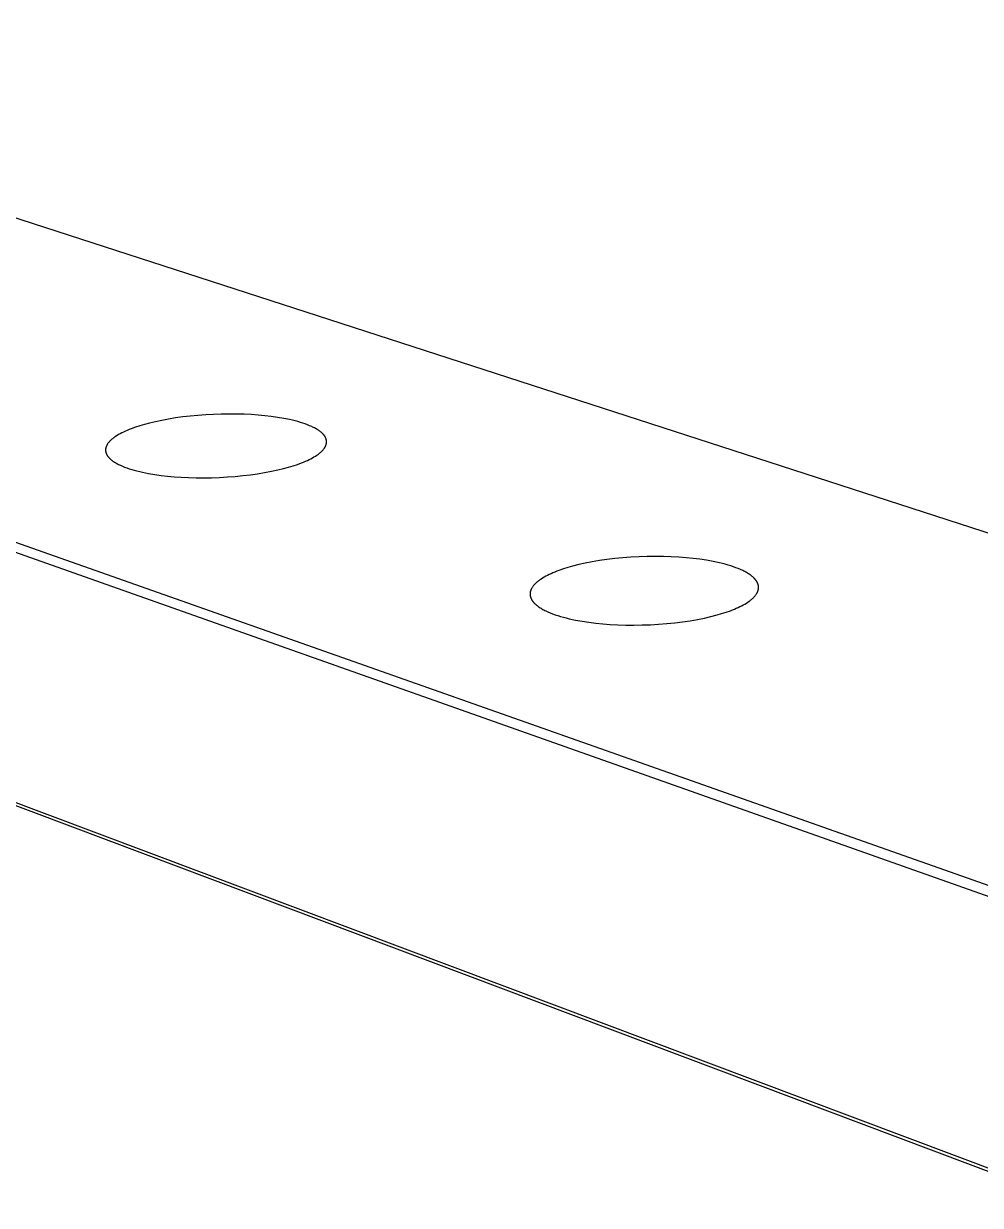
# Model space of a CAD drawing. Header units: millimetres. Extents: x -573 to 3430, y 0 to 3769.
# Drawn here: x 1485.9 to 1530.9, y 233.8 to 289.4 of the extents above; entities that cross this region are included whole.
import ezdxf

# ---------------------------------------------------------------- set-up
doc = ezdxf.new("R2010")
doc.units = ezdxf.units.MM
doc.layers.add('01 Basic thick', color=7, linetype='Continuous', lineweight=35)

msp = doc.modelspace()

# ---------------------------------------------------------------- linework, layer by layer
at = {"layer": '01 Basic thick', "lineweight": -3}
for p, q in [((1572.492, 252.078), (1457.209, 289.405)), ((1443.486, 279.809), (1535.377, 247.409)), ((1443.239, 279.461), (1535.111, 246.985)), ((1493.366, 270.892), (1493.024, 270.845)), ((1493.718, 270.933), (1493.366, 270.892)), ((1494.078, 270.967), (1493.718, 270.933)), ((1494.443, 270.994), (1494.078, 270.967)), ((1494.811, 271.014), (1494.443, 270.994)), ((1495.178, 271.026), (1494.811, 271.014)), ((1495.542, 271.031), (1495.178, 271.026)), ((1495.9, 271.029), (1495.542, 271.031)), ((1496.25, 271.019), (1495.9, 271.029)), ((1496.59, 271.002), (1496.25, 271.019)), ((1496.918, 270.979), (1496.59, 271.002)), ((1497.231, 270.95), (1496.918, 270.979)), ((1497.534, 270.915), (1497.231, 270.95)), ((1497.831, 270.873), (1497.534, 270.915)), ((1498.119, 270.824), (1497.831, 270.873)), ((1490.842, 270.299), (1490.75, 270.261)), ((1490.938, 270.337), (1490.842, 270.299)), ((1491.138, 270.409), (1490.938, 270.337)), ((1491.349, 270.477), (1491.138, 270.409)), ((1491.57, 270.542), (1491.349, 270.477)), ((1491.798, 270.603), (1491.57, 270.542)), ((1492.08, 270.67), (1491.798, 270.603)), ((1492.379, 270.733), (1492.08, 270.67)), ((1492.694, 270.792), (1492.379, 270.733)), ((1493.024, 270.845), (1492.694, 270.792)), ((1498.395, 270.768), (1498.119, 270.824)), ((1498.528, 270.738), (1498.395, 270.768)), ((1498.657, 270.706), (1498.528, 270.738)), ((1498.783, 270.673), (1498.657, 270.706)), ((1498.903, 270.638), (1498.783, 270.673)), ((1499.02, 270.601), (1498.903, 270.638)), ((1499.131, 270.563), (1499.02, 270.601)), ((1499.237, 270.524), (1499.131, 270.563)), ((1499.338, 270.483), (1499.237, 270.524)), ((1499.434, 270.442), (1499.338, 270.483)), ((1499.479, 270.42), (1499.434, 270.442)), ((1499.523, 270.399), (1499.479, 270.42)), ((1499.566, 270.377), (1499.523, 270.399)), ((1499.607, 270.355), (1499.566, 270.377)), ((1499.647, 270.332), (1499.607, 270.355)), ((1499.685, 270.31), (1499.647, 270.332)), ((1499.722, 270.287), (1499.685, 270.31)), ((1489.936, 269.761), (1489.915, 269.739)), ((1489.958, 269.782), (1489.936, 269.761)), ((1489.981, 269.804), (1489.958, 269.782)), ((1490.005, 269.826), (1489.981, 269.804)), ((1490.03, 269.848), (1490.005, 269.826)), ((1490.056, 269.869), (1490.03, 269.848)), ((1490.084, 269.891), (1490.056, 269.869)), ((1490.112, 269.912), (1490.084, 269.891)), ((1490.142, 269.934), (1490.112, 269.912)), ((1490.172, 269.955), (1490.142, 269.934)), ((1490.204, 269.976), (1490.172, 269.955)), ((1490.27, 270.019), (1490.204, 269.976)), ((1490.341, 270.061), (1490.27, 270.019)), ((1490.415, 270.102), (1490.341, 270.061)), ((1490.493, 270.143), (1490.415, 270.102)), ((1490.575, 270.183), (1490.493, 270.143)), ((1490.661, 270.222), (1490.575, 270.183)), ((1490.75, 270.261), (1490.661, 270.222)), ((1499.757, 270.264), (1499.722, 270.287)), ((1499.79, 270.241), (1499.757, 270.264)), ((1499.822, 270.217), (1499.79, 270.241)), ((1499.853, 270.194), (1499.822, 270.217)), ((1499.881, 270.17), (1499.853, 270.194)), ((1499.909, 270.146), (1499.881, 270.17)), ((1499.934, 270.122), (1499.909, 270.146)), ((1499.947, 270.11), (1499.934, 270.122)), ((1499.958, 270.098), (1499.947, 270.11)), ((1499.97, 270.086), (1499.958, 270.098)), ((1499.981, 270.074), (1499.97, 270.086)), ((1499.992, 270.062), (1499.981, 270.074)), ((1500.002, 270.05), (1499.992, 270.062)), ((1500.012, 270.037), (1500.002, 270.05)), ((1500.021, 270.025), (1500.012, 270.037)), ((1500.03, 270.013), (1500.021, 270.025)), ((1500.039, 270.001), (1500.03, 270.013)), ((1500.047, 269.988), (1500.039, 270.001)), ((1500.055, 269.976), (1500.047, 269.988)), ((1500.063, 269.964), (1500.055, 269.976)), ((1500.07, 269.952), (1500.063, 269.964)), ((1500.077, 269.939), (1500.07, 269.952)), ((1500.083, 269.927), (1500.077, 269.939)), ((1500.089, 269.915), (1500.083, 269.927)), ((1500.095, 269.902), (1500.089, 269.915)), ((1500.1, 269.89), (1500.095, 269.902)), ((1500.105, 269.878), (1500.1, 269.89)), ((1500.109, 269.865), (1500.105, 269.878)), ((1500.113, 269.853), (1500.109, 269.865)), ((1500.117, 269.841), (1500.113, 269.853)), ((1500.12, 269.828), (1500.117, 269.841)), ((1500.123, 269.816), (1500.12, 269.828)), ((1500.126, 269.804), (1500.123, 269.816)), ((1500.128, 269.791), (1500.126, 269.804)), ((1500.13, 269.779), (1500.128, 269.791)), ((1500.132, 269.767), (1500.13, 269.779)), ((1500.133, 269.754), (1500.132, 269.767)), ((1500.133, 269.742), (1500.133, 269.754)), ((1500.134, 269.73), (1500.133, 269.742)), ((1489.731, 269.36), (1489.73, 269.349)), ((1489.73, 269.349), (1489.73, 269.339)), ((1489.73, 269.339), (1489.73, 269.328)), ((1489.73, 269.328), (1489.731, 269.316)), ((1489.732, 269.37), (1489.731, 269.36)), ((1489.731, 269.316), (1489.732, 269.304)), ((1489.734, 269.392), (1489.732, 269.381)), ((1489.732, 269.381), (1489.732, 269.37)), ((1489.732, 269.304), (1489.733, 269.292)), ((1489.733, 269.292), (1489.734, 269.279)), ((1489.735, 269.402), (1489.734, 269.392)), ((1489.734, 269.279), (1489.736, 269.267)), ((1489.737, 269.413), (1489.735, 269.402)), ((1489.736, 269.267), (1489.739, 269.255)), ((1489.739, 269.424), (1489.737, 269.413)), ((1489.741, 269.434), (1489.739, 269.424)), ((1489.739, 269.255), (1489.741, 269.243)), ((1489.744, 269.445), (1489.741, 269.434)), ((1489.741, 269.243), (1489.744, 269.23)), ((1489.746, 269.456), (1489.744, 269.445)), ((1489.744, 269.23), (1489.748, 269.218)), ((1489.749, 269.466), (1489.746, 269.456)), ((1489.748, 269.218), (1489.751, 269.206)), ((1489.753, 269.477), (1489.749, 269.466)), ((1489.751, 269.206), (1489.755, 269.193)), ((1489.756, 269.488), (1489.753, 269.477)), ((1489.755, 269.193), (1489.76, 269.181)), ((1489.76, 269.499), (1489.756, 269.488)), ((1489.764, 269.51), (1489.76, 269.499)), ((1489.769, 269.52), (1489.764, 269.51)), ((1489.774, 269.531), (1489.769, 269.52)), ((1489.778, 269.542), (1489.774, 269.531)), ((1489.784, 269.553), (1489.778, 269.542)), ((1489.789, 269.564), (1489.784, 269.553)), ((1489.795, 269.575), (1489.789, 269.564)), ((1489.801, 269.586), (1489.795, 269.575)), ((1489.807, 269.597), (1489.801, 269.586)), ((1489.814, 269.607), (1489.807, 269.597)), ((1489.821, 269.618), (1489.814, 269.607)), ((1489.828, 269.629), (1489.821, 269.618)), ((1489.843, 269.651), (1489.828, 269.629)), ((1489.86, 269.673), (1489.843, 269.651)), ((1489.877, 269.695), (1489.86, 269.673)), ((1489.896, 269.717), (1489.877, 269.695)), ((1489.915, 269.739), (1489.896, 269.717)), ((1499.791, 269.177), (1499.818, 269.198)), ((1499.818, 269.198), (1499.843, 269.219)), ((1499.843, 269.219), (1499.868, 269.241)), ((1499.868, 269.241), (1499.891, 269.262)), ((1499.891, 269.262), (1499.913, 269.284)), ((1499.913, 269.284), (1499.934, 269.305)), ((1499.934, 269.305), (1499.955, 269.327)), ((1499.955, 269.327), (1499.974, 269.348)), ((1499.974, 269.348), (1499.992, 269.37)), ((1499.992, 269.37), (1500.008, 269.391)), ((1500.008, 269.391), (1500.024, 269.413)), ((1500.024, 269.413), (1500.039, 269.434)), ((1500.039, 269.434), (1500.046, 269.445)), ((1500.046, 269.445), (1500.053, 269.456)), ((1500.053, 269.456), (1500.059, 269.466)), ((1500.059, 269.466), (1500.065, 269.477)), ((1500.065, 269.477), (1500.071, 269.488)), ((1500.071, 269.488), (1500.077, 269.498)), ((1500.077, 269.498), (1500.082, 269.509)), ((1500.082, 269.509), (1500.087, 269.52)), ((1500.087, 269.52), (1500.092, 269.531)), ((1500.092, 269.531), (1500.096, 269.541)), ((1500.096, 269.541), (1500.101, 269.552)), ((1500.101, 269.552), (1500.105, 269.562)), ((1500.105, 269.562), (1500.109, 269.573)), ((1500.109, 269.573), (1500.112, 269.584)), ((1500.112, 269.584), (1500.115, 269.594)), ((1500.115, 269.594), (1500.118, 269.605)), ((1500.118, 269.605), (1500.121, 269.615)), ((1500.121, 269.615), (1500.123, 269.626)), ((1500.123, 269.626), (1500.126, 269.636)), ((1500.126, 269.636), (1500.128, 269.647)), ((1500.128, 269.647), (1500.129, 269.657)), ((1500.129, 269.657), (1500.131, 269.668)), ((1500.131, 269.668), (1500.132, 269.678)), ((1500.132, 269.678), (1500.133, 269.688)), ((1500.133, 269.699), (1500.134, 269.709)), ((1500.133, 269.688), (1500.133, 269.699)), ((1500.134, 269.719), (1500.134, 269.73)), ((1500.134, 269.709), (1500.134, 269.719)), ((1489.76, 269.181), (1489.765, 269.169)), ((1489.765, 269.169), (1489.77, 269.156)), ((1489.77, 269.156), (1489.775, 269.144)), ((1489.775, 269.144), (1489.781, 269.132)), ((1489.781, 269.132), (1489.788, 269.12)), ((1489.788, 269.12), (1489.795, 269.107)), ((1489.795, 269.107), (1489.802, 269.095)), ((1489.802, 269.095), (1489.809, 269.083)), ((1489.809, 269.083), (1489.817, 269.071)), ((1489.817, 269.071), (1489.825, 269.058)), ((1489.825, 269.058), (1489.834, 269.046)), ((1489.834, 269.046), (1489.843, 269.034)), ((1489.843, 269.034), (1489.853, 269.022)), ((1489.853, 269.022), (1489.863, 269.009)), ((1489.863, 269.009), (1489.873, 268.997)), ((1489.873, 268.997), (1489.883, 268.985)), ((1489.883, 268.985), (1489.894, 268.973)), ((1489.894, 268.973), (1489.906, 268.961)), ((1489.906, 268.961), (1489.918, 268.949)), ((1489.918, 268.949), (1489.93, 268.937)), ((1489.93, 268.937), (1489.956, 268.913)), ((1489.956, 268.913), (1489.983, 268.889)), ((1489.983, 268.889), (1490.012, 268.865)), ((1490.012, 268.865), (1490.042, 268.842)), ((1490.042, 268.842), (1490.074, 268.819)), ((1490.074, 268.819), (1490.107, 268.795)), ((1490.107, 268.795), (1490.143, 268.772)), ((1490.143, 268.772), (1490.179, 268.75)), ((1490.179, 268.75), (1490.217, 268.727)), ((1490.217, 268.727), (1490.257, 268.705)), ((1490.257, 268.705), (1490.298, 268.682)), ((1490.298, 268.682), (1490.341, 268.661)), ((1490.341, 268.661), (1490.385, 268.639)), ((1490.385, 268.639), (1490.431, 268.618)), ((1498.556, 268.594), (1498.763, 268.663)), ((1498.763, 268.663), (1498.959, 268.735)), ((1498.959, 268.735), (1499.052, 268.772)), ((1499.052, 268.772), (1499.143, 268.81)), ((1499.143, 268.81), (1499.23, 268.849)), ((1499.23, 268.849), (1499.313, 268.888)), ((1499.313, 268.888), (1499.393, 268.928)), ((1499.393, 268.928), (1499.469, 268.968)), ((1499.469, 268.968), (1499.542, 269.009)), ((1499.542, 269.009), (1499.61, 269.05)), ((1499.61, 269.05), (1499.675, 269.092)), ((1499.675, 269.092), (1499.705, 269.113)), ((1499.705, 269.113), (1499.735, 269.134)), ((1499.735, 269.134), (1499.764, 269.156)), ((1499.764, 269.156), (1499.791, 269.177)), ((1535.253, 234.041), (1443.632, 268.468)), ((1535.525, 233.788), (1443.898, 268.241)), ((1490.431, 268.618), (1490.526, 268.576)), ((1490.526, 268.576), (1490.628, 268.535)), ((1490.628, 268.535), (1490.734, 268.496)), ((1490.734, 268.496), (1490.846, 268.458)), ((1490.846, 268.458), (1490.963, 268.421)), ((1490.963, 268.421), (1491.084, 268.386)), ((1491.084, 268.386), (1491.21, 268.352)), ((1491.21, 268.352), (1491.34, 268.32)), ((1491.34, 268.32), (1491.474, 268.29)), ((1491.474, 268.29), (1491.753, 268.234)), ((1491.753, 268.234), (1492.043, 268.185)), ((1492.043, 268.185), (1492.342, 268.143)), ((1492.342, 268.143), (1492.649, 268.107)), ((1492.649, 268.107), (1492.965, 268.078)), ((1492.965, 268.078), (1493.296, 268.056)), ((1495.463, 268.068), (1495.83, 268.096)), ((1495.83, 268.096), (1496.192, 268.131)), ((1496.192, 268.131), (1496.546, 268.173)), ((1496.546, 268.173), (1496.889, 268.222)), ((1496.889, 268.222), (1497.219, 268.276)), ((1497.219, 268.276), (1497.535, 268.336)), ((1497.535, 268.336), (1497.833, 268.4)), ((1497.833, 268.4), (1498.114, 268.468)), ((1498.114, 268.468), (1498.339, 268.53)), ((1498.339, 268.53), (1498.556, 268.594)), ((1493.296, 268.056), (1493.639, 268.039)), ((1493.639, 268.039), (1493.993, 268.03)), ((1493.993, 268.03), (1494.355, 268.028)), ((1494.355, 268.028), (1494.722, 268.034)), ((1494.722, 268.034), (1495.092, 268.047)), ((1495.092, 268.047), (1495.463, 268.068)), ((1513.337, 264.185), (1512.982, 264.134)), ((1513.704, 264.229), (1513.337, 264.185)), ((1514.08, 264.266), (1513.704, 264.229)), ((1514.462, 264.294), (1514.08, 264.266)), ((1514.847, 264.315), (1514.462, 264.294)), ((1515.232, 264.327), (1514.847, 264.315)), ((1515.615, 264.331), (1515.232, 264.327)), ((1515.992, 264.327), (1515.615, 264.331)), ((1516.361, 264.315), (1515.992, 264.327)), ((1516.719, 264.295), (1516.361, 264.315)), ((1517.064, 264.268), (1516.719, 264.295)), ((1517.395, 264.235), (1517.064, 264.268)), ((1517.715, 264.195), (1517.395, 264.235)), ((1518.029, 264.147), (1517.715, 264.195)), ((1510.979, 263.632), (1510.883, 263.595)), ((1511.077, 263.669), (1510.979, 263.632)), ((1511.282, 263.74), (1511.077, 263.669)), ((1511.496, 263.807), (1511.282, 263.74)), ((1511.719, 263.87), (1511.496, 263.807)), ((1512.007, 263.944), (1511.719, 263.87)), ((1512.315, 264.012), (1512.007, 263.944)), ((1512.64, 264.076), (1512.315, 264.012)), ((1512.982, 264.134), (1512.64, 264.076)), ((1518.333, 264.092), (1518.029, 264.147)), ((1518.626, 264.029), (1518.333, 264.092)), ((1518.767, 263.995), (1518.626, 264.029)), ((1518.904, 263.959), (1518.767, 263.995)), ((1519.037, 263.922), (1518.904, 263.959)), ((1519.165, 263.883), (1519.037, 263.922)), ((1519.289, 263.842), (1519.165, 263.883)), ((1519.407, 263.799), (1519.289, 263.842)), ((1519.52, 263.755), (1519.407, 263.799)), ((1519.627, 263.71), (1519.52, 263.755)), ((1519.728, 263.664), (1519.627, 263.71)), ((1519.777, 263.64), (1519.728, 263.664)), ((1519.823, 263.616), (1519.777, 263.64)), ((1509.982, 263.068), (1509.958, 263.045)), ((1510.006, 263.09), (1509.982, 263.068)), ((1510.031, 263.112), (1510.006, 263.09)), ((1510.058, 263.135), (1510.031, 263.112)), ((1510.085, 263.157), (1510.058, 263.135)), ((1510.114, 263.179), (1510.085, 263.157)), ((1510.143, 263.201), (1510.114, 263.179)), ((1510.174, 263.223), (1510.143, 263.201)), ((1510.238, 263.267), (1510.174, 263.223)), ((1510.306, 263.31), (1510.238, 263.267)), ((1510.377, 263.352), (1510.306, 263.31)), ((1510.453, 263.394), (1510.377, 263.352)), ((1510.532, 263.436), (1510.453, 263.394)), ((1510.615, 263.477), (1510.532, 263.436)), ((1510.701, 263.517), (1510.615, 263.477)), ((1510.79, 263.556), (1510.701, 263.517)), ((1510.883, 263.595), (1510.79, 263.556)), ((1519.869, 263.591), (1519.823, 263.616)), ((1519.912, 263.567), (1519.869, 263.591)), ((1519.955, 263.542), (1519.912, 263.567)), ((1519.995, 263.517), (1519.955, 263.542)), ((1520.034, 263.492), (1519.995, 263.517)), ((1520.071, 263.466), (1520.034, 263.492)), ((1520.107, 263.44), (1520.071, 263.466)), ((1520.141, 263.414), (1520.107, 263.44)), ((1520.173, 263.388), (1520.141, 263.414)), ((1520.203, 263.362), (1520.173, 263.388)), ((1520.232, 263.336), (1520.203, 263.362)), ((1520.259, 263.309), (1520.232, 263.336)), ((1520.272, 263.296), (1520.259, 263.309)), ((1520.285, 263.282), (1520.272, 263.296)), ((1520.297, 263.269), (1520.285, 263.282)), ((1520.309, 263.256), (1520.297, 263.269)), ((1520.32, 263.242), (1520.309, 263.256)), ((1520.331, 263.229), (1520.32, 263.242)), ((1520.341, 263.215), (1520.331, 263.229)), ((1520.351, 263.202), (1520.341, 263.215)), ((1520.361, 263.188), (1520.351, 263.202)), ((1520.37, 263.175), (1520.361, 263.188)), ((1520.379, 263.161), (1520.37, 263.175)), ((1520.387, 263.148), (1520.379, 263.161)), ((1520.395, 263.134), (1520.387, 263.148)), ((1520.403, 263.121), (1520.395, 263.134)), ((1520.41, 263.107), (1520.403, 263.121)), ((1520.417, 263.094), (1520.41, 263.107)), ((1520.423, 263.08), (1520.417, 263.094)), ((1520.429, 263.066), (1520.423, 263.08)), ((1509.716, 262.584), (1509.715, 262.573)), ((1509.715, 262.573), (1509.715, 262.562)), ((1509.715, 262.562), (1509.715, 262.551)), ((1509.715, 262.551), (1509.716, 262.538)), ((1509.717, 262.595), (1509.716, 262.584)), ((1509.716, 262.538), (1509.717, 262.525)), ((1509.719, 262.617), (1509.717, 262.606)), ((1509.717, 262.606), (1509.717, 262.595)), ((1509.717, 262.525), (1509.718, 262.511)), ((1509.718, 262.511), (1509.719, 262.498)), ((1509.72, 262.629), (1509.719, 262.617)), ((1509.722, 262.64), (1509.72, 262.629)), ((1509.724, 262.651), (1509.722, 262.64)), ((1509.726, 262.662), (1509.724, 262.651)), ((1509.728, 262.673), (1509.726, 262.662)), ((1509.731, 262.684), (1509.728, 262.673)), ((1509.734, 262.695), (1509.731, 262.684)), ((1509.737, 262.707), (1509.734, 262.695)), ((1509.741, 262.718), (1509.737, 262.707)), ((1509.745, 262.729), (1509.741, 262.718)), ((1509.749, 262.74), (1509.745, 262.729)), ((1509.753, 262.752), (1509.749, 262.74)), ((1509.758, 262.763), (1509.753, 262.752)), ((1509.762, 262.774), (1509.758, 262.763)), ((1509.768, 262.785), (1509.762, 262.774)), ((1509.773, 262.797), (1509.768, 262.785)), ((1509.779, 262.808), (1509.773, 262.797)), ((1509.784, 262.819), (1509.779, 262.808)), ((1509.791, 262.831), (1509.784, 262.819)), ((1509.797, 262.842), (1509.791, 262.831)), ((1509.811, 262.864), (1509.797, 262.842)), ((1509.825, 262.887), (1509.811, 262.864)), ((1509.841, 262.91), (1509.825, 262.887)), ((1509.858, 262.932), (1509.841, 262.91)), ((1509.876, 262.955), (1509.858, 262.932)), ((1509.895, 262.978), (1509.876, 262.955)), ((1509.915, 263), (1509.895, 262.978)), ((1509.936, 263.023), (1509.915, 263)), ((1509.958, 263.045), (1509.936, 263.023)), ((1520.331, 262.503), (1520.348, 262.525)), ((1520.348, 262.525), (1520.363, 262.548)), ((1520.363, 262.548), (1520.377, 262.57)), ((1520.377, 262.57), (1520.39, 262.592)), ((1520.39, 262.592), (1520.397, 262.603)), ((1520.397, 262.603), (1520.402, 262.614)), ((1520.402, 262.614), (1520.408, 262.625)), ((1520.408, 262.625), (1520.414, 262.637)), ((1520.414, 262.637), (1520.419, 262.648)), ((1520.419, 262.648), (1520.424, 262.659)), ((1520.424, 262.659), (1520.428, 262.67)), ((1520.428, 262.67), (1520.433, 262.681)), ((1520.434, 263.053), (1520.429, 263.066)), ((1520.433, 262.681), (1520.437, 262.692)), ((1520.439, 263.039), (1520.434, 263.053)), ((1520.437, 262.692), (1520.441, 262.703)), ((1520.444, 263.026), (1520.439, 263.039)), ((1520.441, 262.703), (1520.445, 262.714)), ((1520.448, 263.012), (1520.444, 263.026)), ((1520.445, 262.714), (1520.448, 262.725)), ((1520.452, 262.999), (1520.448, 263.012)), ((1520.448, 262.725), (1520.451, 262.736)), ((1520.451, 262.736), (1520.454, 262.747)), ((1520.456, 262.985), (1520.452, 262.999)), ((1520.454, 262.747), (1520.457, 262.758)), ((1520.459, 262.971), (1520.456, 262.985)), ((1520.457, 262.758), (1520.459, 262.769)), ((1520.462, 262.958), (1520.459, 262.971)), ((1520.459, 262.769), (1520.461, 262.78)), ((1520.461, 262.78), (1520.463, 262.79)), ((1520.464, 262.944), (1520.462, 262.958)), ((1520.463, 262.79), (1520.465, 262.801)), ((1520.466, 262.931), (1520.464, 262.944)), ((1520.465, 262.801), (1520.466, 262.812)), ((1520.467, 262.917), (1520.466, 262.931)), ((1520.466, 262.812), (1520.467, 262.823)), ((1520.468, 262.904), (1520.467, 262.917)), ((1520.467, 262.823), (1520.468, 262.834)), ((1520.469, 262.89), (1520.468, 262.904)), ((1520.468, 262.834), (1520.469, 262.845)), ((1520.47, 262.877), (1520.469, 262.89)), ((1520.469, 262.855), (1520.47, 262.866)), ((1520.469, 262.845), (1520.469, 262.855)), ((1520.47, 262.866), (1520.47, 262.877)), ((1509.719, 262.498), (1509.721, 262.484)), ((1509.721, 262.484), (1509.724, 262.471)), ((1509.724, 262.471), (1509.726, 262.457)), ((1509.726, 262.457), (1509.729, 262.444)), ((1509.729, 262.444), (1509.733, 262.43)), ((1509.733, 262.43), (1509.737, 262.417)), ((1509.737, 262.417), (1509.741, 262.403)), ((1509.741, 262.403), (1509.746, 262.39)), ((1509.746, 262.39), (1509.751, 262.376)), ((1509.751, 262.376), (1509.756, 262.363)), ((1509.756, 262.363), (1509.762, 262.349)), ((1509.762, 262.349), (1509.768, 262.336)), ((1509.768, 262.336), (1509.775, 262.322)), ((1509.775, 262.322), (1509.782, 262.309)), ((1509.782, 262.309), (1509.79, 262.295)), ((1509.79, 262.295), (1509.798, 262.282)), ((1509.798, 262.282), (1509.806, 262.268)), ((1509.806, 262.268), (1509.815, 262.255)), ((1509.815, 262.255), (1509.824, 262.241)), ((1509.824, 262.241), (1509.834, 262.228)), ((1509.834, 262.228), (1509.844, 262.214)), ((1509.844, 262.214), (1509.854, 262.201)), ((1509.854, 262.201), (1509.865, 262.188)), ((1509.865, 262.188), (1509.876, 262.174)), ((1509.876, 262.174), (1509.888, 262.161)), ((1509.888, 262.161), (1509.9, 262.147)), ((1509.9, 262.147), (1509.912, 262.134)), ((1509.912, 262.134), (1509.925, 262.121)), ((1509.925, 262.121), (1509.952, 262.094)), ((1509.952, 262.094), (1509.981, 262.068)), ((1509.981, 262.068), (1510.012, 262.042)), ((1510.012, 262.042), (1510.044, 262.016)), ((1510.044, 262.016), (1510.078, 261.99)), ((1510.078, 261.99), (1510.113, 261.964)), ((1510.113, 261.964), (1510.151, 261.938)), ((1519.513, 261.926), (1519.597, 261.966)), ((1519.597, 261.966), (1519.678, 262.007)), ((1519.678, 262.007), (1519.755, 262.048)), ((1519.755, 262.048), (1519.828, 262.089)), ((1519.828, 262.089), (1519.898, 262.131)), ((1519.898, 262.131), (1519.964, 262.174)), ((1519.964, 262.174), (1520.026, 262.217)), ((1520.026, 262.217), (1520.055, 262.239)), ((1520.055, 262.239), (1520.084, 262.26)), ((1520.084, 262.26), (1520.111, 262.282)), ((1520.111, 262.282), (1520.138, 262.304)), ((1520.138, 262.304), (1520.164, 262.326)), ((1520.164, 262.326), (1520.188, 262.348)), ((1520.188, 262.348), (1520.212, 262.37)), ((1520.212, 262.37), (1520.234, 262.392)), ((1520.234, 262.392), (1520.256, 262.414)), ((1520.256, 262.414), (1520.276, 262.437)), ((1520.276, 262.437), (1520.296, 262.459)), ((1520.296, 262.459), (1520.314, 262.481)), ((1520.314, 262.481), (1520.331, 262.503)), ((1510.151, 261.938), (1510.189, 261.913)), ((1510.189, 261.913), (1510.23, 261.888)), ((1510.23, 261.888), (1510.272, 261.863)), ((1510.272, 261.863), (1510.316, 261.839)), ((1510.316, 261.839), (1510.361, 261.814)), ((1510.361, 261.814), (1510.408, 261.79)), ((1510.408, 261.79), (1510.456, 261.766)), ((1510.456, 261.766), (1510.558, 261.72)), ((1510.558, 261.72), (1510.665, 261.674)), ((1510.665, 261.674), (1510.778, 261.63)), ((1510.778, 261.63), (1510.897, 261.588)), ((1510.897, 261.588), (1511.021, 261.547)), ((1511.021, 261.547), (1511.15, 261.507)), ((1511.15, 261.507), (1511.283, 261.47)), ((1511.283, 261.47), (1511.421, 261.434)), ((1511.421, 261.434), (1511.563, 261.4)), ((1511.563, 261.4), (1511.858, 261.337)), ((1517.596, 261.363), (1517.922, 261.428)), ((1517.922, 261.428), (1518.229, 261.499)), ((1518.229, 261.499), (1518.516, 261.573)), ((1518.516, 261.573), (1518.735, 261.637)), ((1518.735, 261.637), (1518.945, 261.704)), ((1518.945, 261.704), (1519.146, 261.775)), ((1519.146, 261.775), (1519.242, 261.811)), ((1519.242, 261.811), (1519.335, 261.849)), ((1519.335, 261.849), (1519.426, 261.887)), ((1519.426, 261.887), (1519.513, 261.926)), ((1511.858, 261.337), (1512.166, 261.281)), ((1512.166, 261.281), (1512.482, 261.233)), ((1512.482, 261.233), (1512.806, 261.193)), ((1512.806, 261.193), (1513.14, 261.16)), ((1513.14, 261.16), (1513.488, 261.133)), ((1513.488, 261.133), (1513.85, 261.114)), ((1513.85, 261.114), (1514.223, 261.102)), ((1514.223, 261.102), (1514.604, 261.099)), ((1514.604, 261.099), (1514.99, 261.104)), ((1514.99, 261.104), (1515.379, 261.117)), ((1515.379, 261.117), (1515.767, 261.138)), ((1515.767, 261.138), (1516.152, 261.168)), ((1516.152, 261.168), (1516.53, 261.206)), ((1516.53, 261.206), (1516.898, 261.252)), ((1516.898, 261.252), (1517.255, 261.304)), ((1517.255, 261.304), (1517.596, 261.363))]:
    msp.add_line(p, q, dxfattribs=at)

doc.saveas('drawing.dxf')
